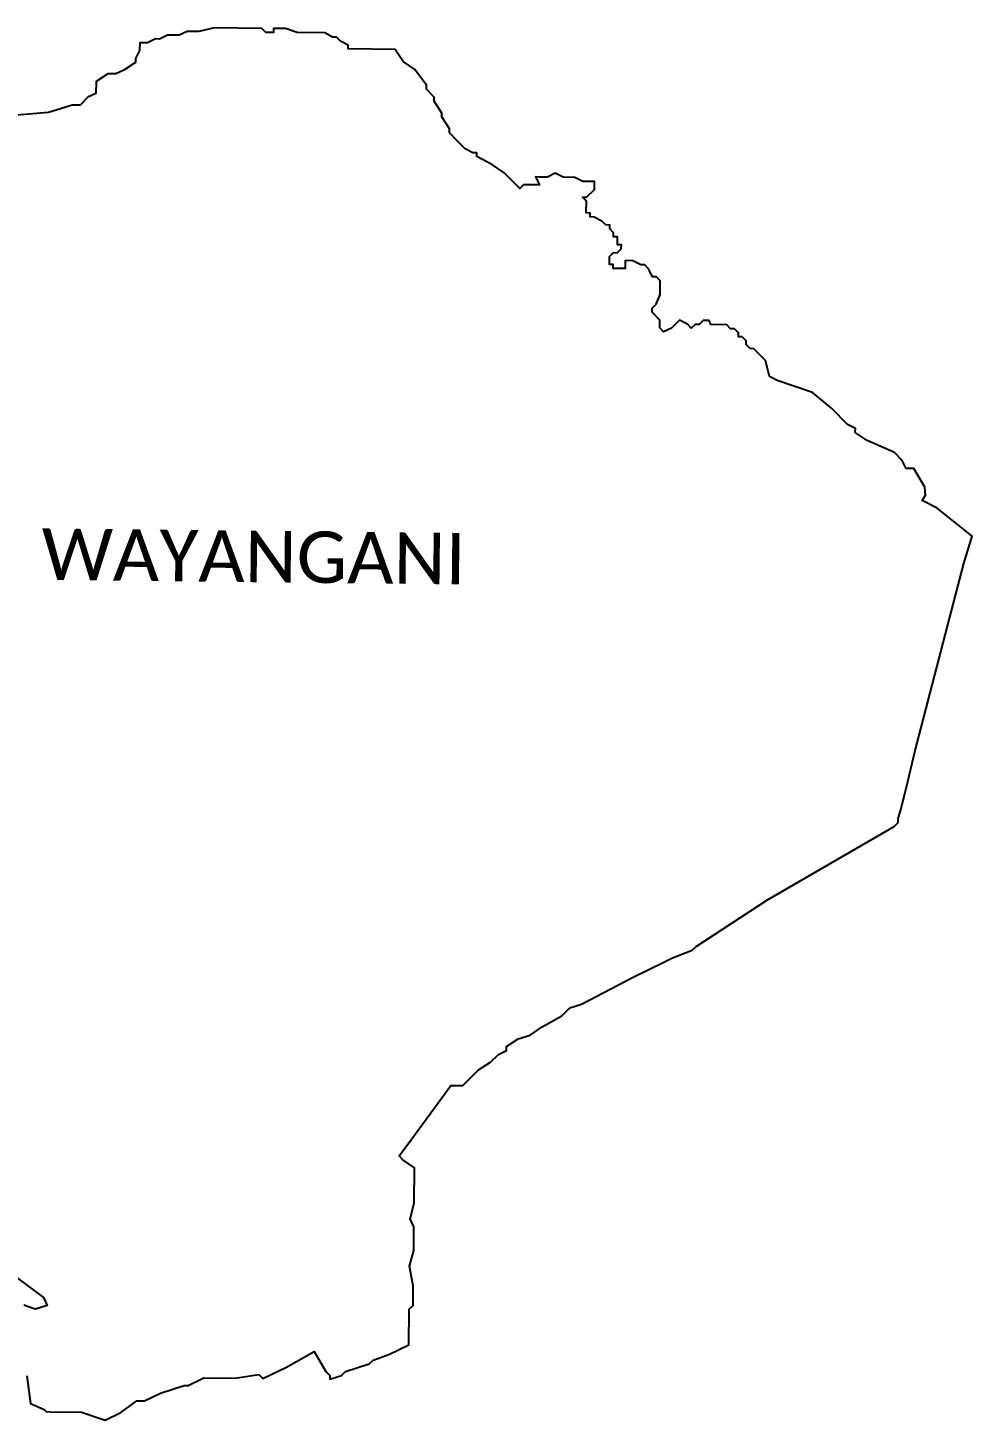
# Model space of a CAD drawing. Header units: metres. Extents: x 333300 to 337823, y 1785480 to 1789834.
# Drawn here: x 334868 to 337823, y 1785480 to 1789834 of the extents above; entities that cross this region are included whole.
import ezdxf

# ---------------------------------------------------------------- set-up
doc = ezdxf.new("R2010")
doc.units = ezdxf.units.M
doc.layers.add('VILLAGE BOUNDRY', color=10, linetype='Continuous')
doc.layers.add('VILLAGE NAME', color=250, linetype='Continuous')

msp = doc.modelspace()

# ---------------------------------------------------------------- linework, layer by layer
at = {"layer": 'VILLAGE BOUNDRY', "flags": 128}
for points in [[(334864.9, 1785618.5), (334876.3, 1785532.2), (334919.2, 1785513.3), (334925.3, 1785507.1), (334937.6, 1785506.9), (335036, 1785505.8), (335109.6, 1785480.4), (335159.1, 1785504.5), (335208.7, 1785540.9), (335233.4, 1785540.6), (335282.9, 1785564.7), (335357, 1785588.5), (335369.3, 1785588.4), (335418.8, 1785612.4), (335517.2, 1785611.4), (335591.2, 1785622.9), (335603.4, 1785610.4), (335677.6, 1785646.5), (335764.3, 1785694.8), (335800.6, 1785632.9), (335812.7, 1785620.5), (335812.6, 1785608.1), (335849.6, 1785620.1), (335862.1, 1785632.2), (335936.2, 1785656), (335948.6, 1785668.2), (335998.1, 1785686.1), (336060, 1785716.2), (336061.2, 1785827), (336073.6, 1785839.1), (336074.3, 1785900.7), (336062.7, 1785962.4), (336075.5, 1786011.4), (336076.3, 1786085.3), (336064.3, 1786110), (336077.1, 1786159.1), (336078.3, 1786269.9), (336041.7, 1786294.9), (336029.5, 1786307.4), (336038.9, 1786319.6), (336067, 1786356.2), (336191.9, 1786527.2), (336228.8, 1786526.8), (336278.6, 1786575.4), (336315.8, 1786599.6), (336340.7, 1786624), (336365.4, 1786636), (336365.5, 1786648.4), (336402.7, 1786672.5), (336439.8, 1786684.5), (336477, 1786710.4), (336538.9, 1786744.9), (336563.8, 1786769.3), (336600.9, 1786781.2), (336761.8, 1786865.6), (336860.8, 1786913.7), (336885.6, 1786925.8), (336947.4, 1786949.7), (336959.8, 1786961.9), (337071.4, 1787034.5), (337182.9, 1787107.2), (337579.3, 1787336.7), (337591.8, 1787348.9), (337591.9, 1787361.2), (337598.3, 1787385.7), (337617.6, 1787459.3), (337643.4, 1787569.8), (337746.2, 1787962.6), (337797.5, 1788159), (337823.1, 1788244.9), (337713.3, 1788332.2), (337666.2, 1788356.4), (337676.8, 1788373), (337675.2, 1788398.1), (337640.8, 1788456.1), (337616.2, 1788456.4), (337604.2, 1788481.1), (337579.8, 1788506), (337494, 1788543.9), (337457.4, 1788568.9), (337457.5, 1788581.2), (337433, 1788593.8), (337383.3, 1788644.6), (337323.3, 1788693.5), (337213, 1788731.6), (337188.5, 1788744.1), (337176.8, 1788793.5), (337140.2, 1788830.8), (337127.9, 1788831), (337115.7, 1788843.4), (337115.9, 1788855.7), (337103.7, 1788868.2), (337091.4, 1788868.3), (337091.5, 1788880.6), (337079.4, 1788893.1), (337067, 1788893.2), (337054.9, 1788905.6), (337005.7, 1788906.2), (336999.6, 1788918.6), (336981.2, 1788918.8), (336968.7, 1788906.6), (336956.4, 1788906.7), (336944, 1788894.5), (336931.8, 1788907), (336907.3, 1788919.6), (336882.4, 1788895.2), (336857.7, 1788883.2), (336845.5, 1788895.6), (336845.8, 1788920.2), (336821.4, 1788945.1), (336821.6, 1788957.4), (336834, 1788969.6), (336846.7, 1789000.2), (336847.1, 1789043.3), (336835, 1789055.8), (336822.7, 1789055.9), (336810.6, 1789080.6), (336798.4, 1789093.1), (336786.1, 1789093.2), (336761.6, 1789105.8), (336737.1, 1789106), (336736.8, 1789081.4), (336699.8, 1789081.8), (336700, 1789094.2), (336687.7, 1789094.3), (336687.9, 1789118.9), (336700.4, 1789131.1), (336712.7, 1789130.9), (336725.1, 1789143.1), (336725.3, 1789155.4), (336713, 1789155.6), (336713.2, 1789180.1), (336700.9, 1789180.3), (336701, 1789192.6), (336688.9, 1789205), (336689, 1789217.3), (336676.7, 1789217.5), (336664.5, 1789229.9), (336640.1, 1789242.5), (336627.7, 1789242.6), (336627.9, 1789255), (336615.6, 1789255.1), (336616, 1789292), (336603.8, 1789304.4), (336616.1, 1789304.3), (336641, 1789328.7), (336641.3, 1789353.2), (336604.4, 1789353.7), (336579.9, 1789366.3), (336543, 1789366.7), (336518.5, 1789379.2), (336493.7, 1789367.2), (336469.1, 1789367.5), (336456.8, 1789367.6), (336468.9, 1789342.8), (336419.6, 1789343.4), (336407.2, 1789331.2), (336358.5, 1789381), (336321.8, 1789406), (336272.9, 1789431.2), (336273, 1789443.4), (336260.7, 1789443.6), (336236.2, 1789456.1), (336211.9, 1789481), (336187.5, 1789505.9), (336187.6, 1789518.2), (336163.4, 1789555.4), (336163.6, 1789567.7), (336139.4, 1789604.9), (336139.5, 1789617.2), (336115.2, 1789642.1), (336115.3, 1789654.4), (336078.9, 1789704.1), (336042.3, 1789729.1), (336018, 1789766.3), (335870.4, 1789767.9), (335870.5, 1789780.2), (335846, 1789792.7), (335833.9, 1789805.2), (335821.5, 1789805.3), (335797, 1789817.9), (335710.9, 1789818.9), (335674.1, 1789831.5), (335637.2, 1789832), (335637.1, 1789819.7), (335612.4, 1789819.9), (335600.3, 1789832.4), (335526.4, 1789833.2), (335452.6, 1789834), (335403.2, 1789822.2), (335366.3, 1789822.6), (335341.5, 1789810.6), (335304.6, 1789811), (335279.9, 1789798.9), (335267.6, 1789799.1), (335242.8, 1789787), (335218.2, 1789787.3), (335217.9, 1789762.7), (335205.4, 1789738.2), (335205.2, 1789725.9), (335168, 1789701.7), (335143.3, 1789689.7), (335118.7, 1789689.9), (335081.5, 1789665.7), (335081.1, 1789628.8), (335056.3, 1789616.8), (335031.5, 1789592.4), (335006.8, 1789592.7), (334969.8, 1789580.8), (334932.7, 1789568.9), (334797.2, 1789558)], [(334782.6, 1785964.1), (334916.9, 1785864.1), (334928.9, 1785839.4), (334891.9, 1785827.5), (334885, 1785829.8), (334855.1, 1785840.2)]]:
    msp.add_lwpolyline(points, dxfattribs=at)

# ---------------------------------------------------------------- texts
at = {"layer": 'VILLAGE NAME', "insert": (334911.8, 1788269), "char_height": 161.109, "attachment_point": 1, "rotation": 359.3742}
msp.add_mtext_dynamic_manual_height_columns('{\\fCalibri|b0|i0|c0|p34;WAYANGANI}', width=1589.786, gutter_width=805.5, heights=[0], dxfattribs=at)

doc.saveas('drawing.dxf')
